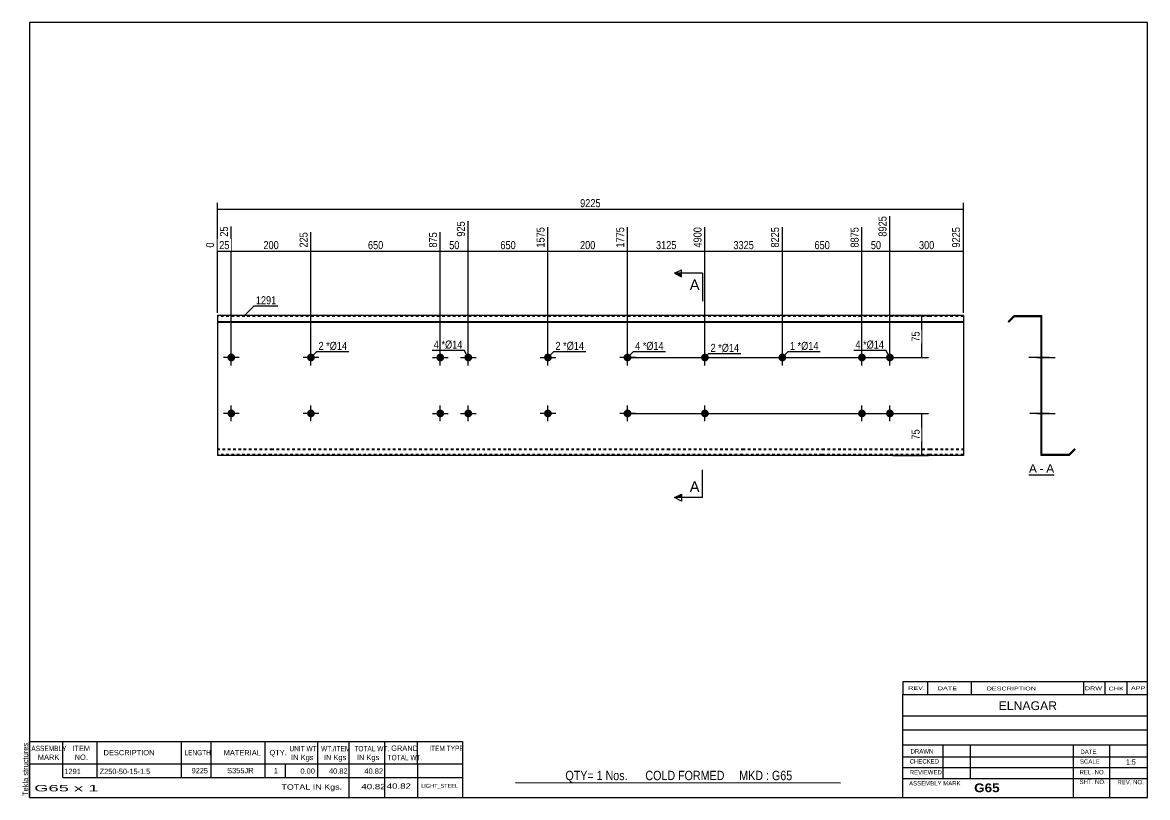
# Model space of a CAD drawing. Header units: millimetres. Extents: x -70 to 333, y -147 to 130.
import ezdxf

# ---------------------------------------------------------------- set-up
doc = ezdxf.new("R2010")
doc.units = ezdxf.units.MM
doc.linetypes.add('DXK_LINE_DOT1', pattern=[1.8814, 0.9407, -0.9407])
doc.styles.add('Arial', font='ARIAL.TTF', dxfattribs={"height": 0.2})
doc.styles.add('Arial Bold', font='ARIALBD.TTF', dxfattribs={"height": 0.2})
doc.styles.add('Arial Narrow', font='ARIALN.TTF', dxfattribs={"height": 0.2})

# ---------------------------------------------------------------- blocks, each defined once
blk = doc.blocks.new('Unknown-627006575-1680')
at = {"color": 5, "linetype": 'Continuous'}
for p, q in [((332.8, 129.75), (-67.2, 129.75)), ((-67.2, 129.75), (-67.2, -147.25)), ((332.8, -147.25), (332.8, 129.75)), ((-67.2, -147.25), (332.8, -147.25))]:
    blk.add_line(p, q, dxfattribs=at)
at = {"color": 174, "linetype": 'Continuous', "style": 'Arial'}
blk.add_text('Tekla structures', height=1.9102, rotation=90, dxfattribs=at).set_placement((-67.7, -146.75))
blk = doc.blocks.new('Unknown-627006575-12 - 1234')
at = {"color": 7, "linetype": 'Continuous'}
blk.add_line((290.38, -31.95), (299.41, -31.95), dxfattribs=at)
at = {"color": 0, "linetype": 'Continuous'}
blk.add_wipeout([(293.23, -31.2), (293.23, -28), (290.38, -28), (290.38, -31.2)], dxfattribs=at)
blk.add_wipeout([(295.61, -31.2), (295.61, -28), (294.19, -28), (294.19, -31.2)], dxfattribs=at)
at = {"color": 96, "linetype": 'Continuous', "style": 'Arial'}
blk.add_text('A', height=3.06, dxfattribs=at).set_placement((290.38, -31.2))
at = {"color": 0, "linetype": 'Continuous'}
blk.add_wipeout([(299.41, -31.2), (299.41, -28), (296.57, -28), (296.57, -31.2)], dxfattribs=at)
at = {"color": 96, "linetype": 'Continuous', "style": 'Arial'}
for s, p in [('A', (296.57, -31.2)), ('-', (294.19, -31.2))]:
    blk.add_text(s, height=3.06, dxfattribs=at).set_placement(p)
blk = doc.blocks.new('Bolt-627006575-1223 - 1203')
at = {"linetype": 'Continuous'}
for points in [[(3.6, 10, -1), (6.4, 10, -1)], [(145.36, 10, -1), (148.16, 10, -1)]]:
    blk.add_hatch(color=3, dxfattribs=at).paths.add_polyline_path(points)
at = {"color": 3, "linetype": 'Continuous'}
for p, q in [((5, 7.2), (5, 12.8)), ((146.76, 7.2), (146.76, 12.8)), ((7.8, 10), (2.2, 10)), ((149.56, 10), (143.96, 10))]:
    blk.add_line(p, q, dxfattribs=at)
blk = doc.blocks.new('Part-627006575-1218 - 1203')
at = {"color": 2, "linetype": 'Continuous'}
for p, q in [((0, 25), (0, -25)), ((19.19, 25), (0, 25)), ((47.68, 25), (19.29, 25)), ((103.98, 25), (47.78, 25)), ((132.46, 25), (104.08, 25)), ((160.95, 25), (132.56, 25)), ((187.85, 25), (161.05, 25)), ((216.34, 25), (187.95, 25)), ((254.83, 25), (216.44, 25)), ((266.93, 25), (254.93, 25)), ((266.93, 25), (266.93, -25)), ((0, 22.88), (19.19, 22.88)), ((0, 22.67), (19.19, 22.67)), ((19.29, 22.88), (47.68, 22.88)), ((19.29, 22.67), (47.68, 22.67)), ((47.78, 22.88), (103.98, 22.88)), ((47.78, 22.67), (103.98, 22.67)), ((104.08, 22.88), (132.46, 22.88)), ((104.08, 22.67), (132.46, 22.67)), ((132.56, 22.88), (160.95, 22.88)), ((132.56, 22.67), (160.95, 22.67)), ((161.05, 22.88), (187.85, 22.88)), ((161.05, 22.67), (187.85, 22.67)), ((187.95, 22.88), (216.34, 22.88)), ((187.95, 22.67), (216.34, 22.67)), ((216.44, 22.88), (254.83, 22.88)), ((216.44, 22.67), (254.83, 22.67)), ((254.93, 22.88), (266.93, 22.88)), ((254.93, 22.67), (266.93, 22.67)), ((19.19, -25), (0, -25)), ((47.68, -25), (19.29, -25)), ((103.98, -25), (47.78, -25)), ((132.46, -25), (104.08, -25)), ((160.95, -25), (132.56, -25)), ((187.85, -25), (161.05, -25)), ((216.34, -25), (187.95, -25)), ((254.83, -25), (216.44, -25)), ((266.93, -25), (254.93, -25))]:
    blk.add_line(p, q, dxfattribs=at)
at = {"color": 7, "linetype": 'DXK_LINE_DOT1'}
for p, q in [((19.19, 24.7), (0, 24.7)), ((47.68, 24.7), (19.29, 24.7)), ((103.98, 24.7), (47.78, 24.7)), ((132.46, 24.7), (104.08, 24.7)), ((160.95, 24.7), (132.56, 24.7)), ((187.85, 24.7), (161.05, 24.7)), ((216.34, 24.7), (187.95, 24.7)), ((254.83, 24.7), (216.44, 24.7)), ((266.93, 24.7), (254.93, 24.7)), ((0, -22.67), (19.19, -22.67)), ((0, -22.88), (19.19, -22.88)), ((19.29, -22.67), (47.68, -22.67)), ((19.29, -22.88), (47.68, -22.88)), ((47.78, -22.67), (103.98, -22.67)), ((47.78, -22.88), (103.98, -22.88)), ((104.08, -22.67), (132.46, -22.67)), ((104.08, -22.88), (132.46, -22.88)), ((132.56, -22.67), (160.95, -22.67)), ((132.56, -22.88), (160.95, -22.88)), ((161.05, -22.67), (187.85, -22.67)), ((161.05, -22.88), (187.85, -22.88)), ((187.95, -22.67), (216.34, -22.67)), ((187.95, -22.88), (216.34, -22.88)), ((216.44, -22.67), (254.83, -22.67)), ((216.44, -22.88), (254.83, -22.88)), ((254.93, -22.67), (266.93, -22.67)), ((254.93, -22.88), (266.93, -22.88)), ((19.19, -24.7), (0, -24.7)), ((47.68, -24.7), (19.29, -24.7)), ((103.98, -24.7), (47.78, -24.7)), ((132.46, -24.7), (104.08, -24.7)), ((160.95, -24.7), (132.56, -24.7)), ((187.85, -24.7), (161.05, -24.7)), ((216.34, -24.7), (187.95, -24.7)), ((254.83, -24.7), (216.44, -24.7)), ((266.93, -24.7), (254.93, -24.7))]:
    blk.add_line(p, q, dxfattribs=at)
blk = doc.blocks.new('Bolt-627006575-1219 - 1203')
at = {"linetype": 'Continuous'}
for points in [[(78.38, 10, -1), (81.18, 10, -1)], [(88.38, 10, -1), (91.18, 10, -1)], [(78.38, -10, -1), (81.18, -10, -1)], [(88.38, -10, -1), (91.18, -10, -1)]]:
    blk.add_hatch(color=3, dxfattribs=at).paths.add_polyline_path(points)
at = {"color": 3, "linetype": 'Continuous'}
for p, q in [((79.78, 7.2), (79.78, 12.8)), ((89.78, 7.2), (89.78, 12.8)), ((76.98, 10), (82.58, 10)), ((86.98, 10), (92.58, 10)), ((79.78, -12.8), (79.78, -7.2)), ((89.78, -12.8), (89.78, -7.2)), ((76.98, -10), (82.58, -10)), ((86.98, -10), (92.58, -10))]:
    blk.add_line(p, q, dxfattribs=at)
blk = doc.blocks.new('Bolt-627006575-1220 - 1203')
at = {"linetype": 'Continuous'}
blk.add_hatch(color=3, dxfattribs=at).paths.add_polyline_path([(116.87, 10, -1), (119.67, 10, -1)])
at = {"color": 3, "linetype": 'Continuous'}
for p, q in [((118.27, 7.2), (118.27, 12.8)), ((115.47, 10), (121.07, 10))]:
    blk.add_line(p, q, dxfattribs=at)
blk = doc.blocks.new('Bolt-627006575-1221 - 1203')
at = {"linetype": 'Continuous'}
for points in [[(229.23, 10, -1), (232.03, 10, -1)], [(239.23, 10, -1), (242.03, 10, -1)], [(229.23, -10, -1), (232.03, -10, -1)], [(239.23, -10, -1), (242.03, -10, -1)]]:
    blk.add_hatch(color=3, dxfattribs=at).paths.add_polyline_path(points)
at = {"color": 3, "linetype": 'Continuous'}
for p, q in [((230.63, 7.2), (230.63, 12.8)), ((240.63, 7.2), (240.63, 12.8)), ((227.83, 10), (233.43, 10)), ((237.83, 10), (243.43, 10)), ((230.63, -12.8), (230.63, -7.2)), ((240.63, -12.8), (240.63, -7.2)), ((227.83, -10), (233.43, -10)), ((237.83, -10), (243.43, -10))]:
    blk.add_line(p, q, dxfattribs=at)
blk = doc.blocks.new('Bolt-627006575-1222 - 1203')
at = {"linetype": 'Continuous'}
for points in [[(3.6, -10, -1), (6.4, -10, -1)], [(145.36, -10, -1), (148.16, -10, -1)]]:
    blk.add_hatch(color=3, dxfattribs=at).paths.add_polyline_path(points)
at = {"color": 3, "linetype": 'Continuous'}
for p, q in [((5, -12.8), (5, -7.2)), ((146.76, -12.8), (146.76, -7.2)), ((7.8, -10), (2.2, -10)), ((149.56, -10), (143.96, -10))]:
    blk.add_line(p, q, dxfattribs=at)
blk = doc.blocks.new('Bolt-627006575-1224 - 1203')
at = {"linetype": 'Continuous'}
blk.add_hatch(color=3, dxfattribs=at).paths.add_polyline_path([(200.75, 10, -1), (203.55, 10, -1)])
at = {"color": 3, "linetype": 'Continuous'}
for p, q in [((202.15, 7.2), (202.15, 12.8)), ((199.35, 10), (204.95, 10))]:
    blk.add_line(p, q, dxfattribs=at)
blk = doc.blocks.new('Bolt-627006575-1225 - 1203')
at = {"linetype": 'Continuous'}
blk.add_hatch(color=3, dxfattribs=at).paths.add_polyline_path([(116.87, -10, -1), (119.67, -10, -1)])
at = {"color": 3, "linetype": 'Continuous'}
for p, q in [((118.27, -12.8), (118.27, -7.2)), ((121.07, -10), (115.47, -10))]:
    blk.add_line(p, q, dxfattribs=at)
blk = doc.blocks.new('Bolt-627006575-1226 - 1203')
at = {"linetype": 'Continuous'}
blk.add_hatch(color=3, dxfattribs=at).paths.add_polyline_path([(32.09, -10, -1), (34.89, -10, -1)])
at = {"color": 3, "linetype": 'Continuous'}
for p, q in [((33.49, -12.8), (33.49, -7.2)), ((36.29, -10), (30.69, -10))]:
    blk.add_line(p, q, dxfattribs=at)
blk = doc.blocks.new('Bolt-627006575-1227 - 1203')
at = {"linetype": 'Continuous'}
for points in [[(173.05, 10, -1), (175.85, 10, -1)], [(173.05, -10, -1), (175.85, -10, -1)]]:
    blk.add_hatch(color=3, dxfattribs=at).paths.add_polyline_path(points)
at = {"color": 3, "linetype": 'Continuous'}
for p, q in [((174.45, 7.2), (174.45, 12.8)), ((171.65, 10), (177.25, 10)), ((174.45, -12.8), (174.45, -7.2)), ((171.65, -10), (177.25, -10))]:
    blk.add_line(p, q, dxfattribs=at)
blk = doc.blocks.new('Bolt-627006575-1228 - 1203')
at = {"linetype": 'Continuous'}
blk.add_hatch(color=3, dxfattribs=at).paths.add_polyline_path([(32.09, 10, -1), (34.89, 10, -1)])
at = {"color": 3, "linetype": 'Continuous'}
for p, q in [((33.49, 7.2), (33.49, 12.8)), ((36.29, 10), (30.69, 10))]:
    blk.add_line(p, q, dxfattribs=at)
blk = doc.blocks.new('Bolt-627006575-1240 - 1234')
at = {"linetype": 'Continuous'}
blk.add_hatch(color=3, dxfattribs=at).paths.add_polyline_path([(294.75, -8.6), (294.75, -11.4), (295.05, -11.4), (295.05, -8.6)])
blk.add_hatch(color=3, dxfattribs=at).paths.add_polyline_path([(294.75, -8.6), (294.75, -11.4), (295.05, -11.4), (295.05, -8.6)])
at = {"color": 3, "linetype": 'Continuous'}
for p, q in [((293.15, -10), (299.75, -10)), ((293.15, -10), (299.75, -10)), ((294.75, -8.6), (295.05, -8.6)), ((294.75, -8.6), (295.05, -8.6)), ((294.75, -11.4), (295.05, -11.4)), ((294.75, -11.4), (295.05, -11.4))]:
    blk.add_line(p, q, dxfattribs=at)
blk = doc.blocks.new('Part-627006575-1236 - 1234')
at = {"color": 2, "linetype": 'Continuous'}
for p, q in [((285.05, 25), (282.93, 22.88)), ((283.14, 22.67), (285.17, 24.7)), ((285.05, 25), (295.05, 25)), ((285.17, 24.7), (294.75, 24.7)), ((294.75, -25), (294.75, 24.7)), ((295.05, -24.7), (295.05, 25)), ((282.93, 22.88), (283.14, 22.67)), ((304.62, -24.7), (306.66, -22.67)), ((304.75, -25), (306.87, -22.88)), ((306.87, -22.88), (306.66, -22.67)), ((304.75, -25), (294.75, -25)), ((304.62, -24.7), (295.05, -24.7))]:
    blk.add_line(p, q, dxfattribs=at)
blk = doc.blocks.new('Bolt-627006575-1237 - 1234')
at = {"linetype": 'Continuous'}
for points in [[(294.75, 11.4), (294.75, 8.6), (295.05, 8.6), (295.05, 11.4)], [(294.75, 11.4), (294.75, 8.6), (295.05, 8.6), (295.05, 11.4)], [(294.75, -8.6), (294.75, -11.4), (295.05, -11.4), (295.05, -8.6)], [(294.75, -8.6), (294.75, -11.4), (295.05, -11.4), (295.05, -8.6)]]:
    blk.add_hatch(color=3, dxfattribs=at).paths.add_polyline_path(points)
at = {"color": 3, "linetype": 'Continuous'}
for p, q in [((297.65, 10), (291.05, 10)), ((297.65, 10), (291.05, 10)), ((295.05, 11.4), (294.75, 11.4)), ((295.05, 11.4), (294.75, 11.4)), ((295.05, 8.6), (294.75, 8.6)), ((295.05, 8.6), (294.75, 8.6)), ((297.65, -10), (291.05, -10)), ((297.65, -10), (291.05, -10)), ((295.05, -8.6), (294.75, -8.6)), ((295.05, -8.6), (294.75, -8.6)), ((295.05, -11.4), (294.75, -11.4)), ((295.05, -11.4), (294.75, -11.4))]:
    blk.add_line(p, q, dxfattribs=at)
blk = doc.blocks.new('Bolt-627006575-1238 - 1234')
at = {"linetype": 'Continuous'}
blk.add_hatch(color=3, dxfattribs=at).paths.add_polyline_path([(294.75, 11.4), (294.75, 8.6), (295.05, 8.6), (295.05, 11.4)])
at = {"color": 3, "linetype": 'Continuous'}
for p, q in [((296.95, 10), (290.35, 10)), ((295.05, 11.4), (294.75, 11.4)), ((295.05, 8.6), (294.75, 8.6))]:
    blk.add_line(p, q, dxfattribs=at)
blk = doc.blocks.new('Bolt-627006575-1239 - 1234')
at = {"linetype": 'Continuous'}
for points in [[(294.75, 11.4), (294.75, 8.6), (295.05, 8.6), (295.05, 11.4)], [(294.75, 11.4), (294.75, 8.6), (295.05, 8.6), (295.05, 11.4)], [(294.75, -8.6), (294.75, -11.4), (295.05, -11.4), (295.05, -8.6)], [(294.75, -8.6), (294.75, -11.4), (295.05, -11.4), (295.05, -8.6)]]:
    blk.add_hatch(color=3, dxfattribs=at).paths.add_polyline_path(points)
at = {"color": 3, "linetype": 'Continuous'}
for p, q in [((297.65, 10), (291.05, 10)), ((297.65, 10), (291.05, 10)), ((295.05, 11.4), (294.75, 11.4)), ((295.05, 11.4), (294.75, 11.4)), ((295.05, 8.6), (294.75, 8.6)), ((295.05, 8.6), (294.75, 8.6)), ((297.65, -10), (291.05, -10)), ((297.65, -10), (291.05, -10)), ((295.05, -8.6), (294.75, -8.6)), ((295.05, -8.6), (294.75, -8.6)), ((295.05, -11.4), (294.75, -11.4)), ((295.05, -11.4), (294.75, -11.4))]:
    blk.add_line(p, q, dxfattribs=at)
blk = doc.blocks.new('Bolt-627006575-1241 - 1234')
at = {"linetype": 'Continuous'}
blk.add_hatch(color=3, dxfattribs=at).paths.add_polyline_path([(294.75, 11.4), (294.75, 8.6), (295.05, 8.6), (295.05, 11.4)])
blk.add_hatch(color=3, dxfattribs=at).paths.add_polyline_path([(294.75, 11.4), (294.75, 8.6), (295.05, 8.6), (295.05, 11.4)])
at = {"color": 3, "linetype": 'Continuous'}
for p, q in [((293.15, 10), (299.75, 10)), ((293.15, 10), (299.75, 10)), ((294.75, 11.4), (295.05, 11.4)), ((294.75, 11.4), (295.05, 11.4)), ((294.75, 8.6), (295.05, 8.6)), ((294.75, 8.6), (295.05, 8.6))]:
    blk.add_line(p, q, dxfattribs=at)
blk = doc.blocks.new('Bolt-627006575-1242 - 1234')
at = {"linetype": 'Continuous'}
blk.add_hatch(color=3, dxfattribs=at).paths.add_polyline_path([(294.75, 11.4), (294.75, 8.6), (295.05, 8.6), (295.05, 11.4)])
at = {"color": 3, "linetype": 'Continuous'}
for p, q in [((296.95, 10), (290.35, 10)), ((295.05, 11.4), (294.75, 11.4)), ((295.05, 8.6), (294.75, 8.6))]:
    blk.add_line(p, q, dxfattribs=at)
blk = doc.blocks.new('Bolt-627006575-1243 - 1234')
at = {"linetype": 'Continuous'}
blk.add_hatch(color=3, dxfattribs=at).paths.add_polyline_path([(294.75, -8.6), (294.75, -11.4), (295.05, -11.4), (295.05, -8.6)])
at = {"color": 3, "linetype": 'Continuous'}
for p, q in [((293.15, -10), (299.75, -10)), ((294.75, -8.6), (295.05, -8.6)), ((294.75, -11.4), (295.05, -11.4))]:
    blk.add_line(p, q, dxfattribs=at)
blk = doc.blocks.new('Bolt-627006575-1244 - 1234')
at = {"linetype": 'Continuous'}
blk.add_hatch(color=3, dxfattribs=at).paths.add_polyline_path([(294.75, -8.6), (294.75, -11.4), (295.05, -11.4), (295.05, -8.6)])
at = {"color": 3, "linetype": 'Continuous'}
for p, q in [((293.15, -10), (299.75, -10)), ((294.75, -8.6), (295.05, -8.6)), ((294.75, -11.4), (295.05, -11.4))]:
    blk.add_line(p, q, dxfattribs=at)
blk = doc.blocks.new('Bolt-627006575-1245 - 1234')
at = {"linetype": 'Continuous'}
for points in [[(294.75, 11.4), (294.75, 8.6), (295.05, 8.6), (295.05, 11.4)], [(294.75, -8.6), (294.75, -11.4), (295.05, -11.4), (295.05, -8.6)]]:
    blk.add_hatch(color=3, dxfattribs=at).paths.add_polyline_path(points)
at = {"color": 3, "linetype": 'Continuous'}
for p, q in [((295.05, 10), (290.75, 10)), ((295.05, 11.4), (294.75, 11.4)), ((295.05, 8.6), (294.75, 8.6)), ((295.05, -10), (290.75, -10)), ((295.05, -8.6), (294.75, -8.6)), ((295.05, -11.4), (294.75, -11.4))]:
    blk.add_line(p, q, dxfattribs=at)
blk = doc.blocks.new('Bolt-627006575-1246 - 1234')
at = {"linetype": 'Continuous'}
blk.add_hatch(color=3, dxfattribs=at).paths.add_polyline_path([(294.75, 11.4), (294.75, 8.6), (295.05, 8.6), (295.05, 11.4)])
at = {"color": 3, "linetype": 'Continuous'}
for p, q in [((293.15, 10), (299.75, 10)), ((294.75, 11.4), (295.05, 11.4)), ((294.75, 8.6), (295.05, 8.6))]:
    blk.add_line(p, q, dxfattribs=at)
blk = doc.blocks.new('StraightDimension-627006575-1329 - 1203')
at = {"linetype": 'Continuous'}
for points in [[(1.5, 62.75), (0, 63), (1.5, 63.25)], [(265.43, 63.25), (266.93, 63), (265.43, 62.75)]]:
    blk.add_hatch(color=7, dxfattribs=at).paths.add_polyline_path(points)
at = {"color": 7, "linetype": 'Continuous'}
for p, q in [((0, 26), (0, 65.25)), ((266.93, 26), (266.93, 65.25)), ((0, 63), (266.93, 63))]:
    blk.add_line(p, q, dxfattribs=at)
at = {"color": 0}
blk.add_wipeout([(137.72, 63.15), (137.72, 67.35), (129.21, 67.35), (129.21, 63.15)], dxfattribs=at)
at = {"color": 3, "style": 'Arial Narrow'}
blk.add_text('9225', height=2.863, dxfattribs=at).set_placement((129.81, 63.75))
blk = doc.blocks.new('StraightDimension-627006575-1267 - 1203')
at = {"linetype": 'Continuous'}
blk.add_hatch(color=7, dxfattribs=at).paths.add_polyline_path([(88.28, 48.25), (89.78, 48), (88.28, 47.75)])
at = {"color": 7, "linetype": 'Continuous'}
for p, q in [((89.78, 11), (89.78, 58.68)), ((79.78, 11), (79.78, 54.78)), ((79.78, 48), (89.78, 48))]:
    blk.add_line(p, q, dxfattribs=at)
at = {"color": 0}
blk.add_wipeout([(87.21, 48.15), (87.21, 52.35), (82.35, 52.35), (82.35, 48.15)], dxfattribs=at)
at = {"color": 0, "linetype": 'Continuous'}
blk.add_wipeout([(89.18, 59.28), (84.98, 59.28), (84.98, 52.6), (89.18, 52.6)], dxfattribs=at)
at = {"color": 3, "linetype": 'Continuous', "style": 'Arial Narrow'}
blk.add_text('925', height=2.863, rotation=90.0002, dxfattribs=at).set_placement((88.58, 53.2))
at = {"color": 3, "style": 'Arial Narrow'}
blk.add_text('50', height=2.863, dxfattribs=at).set_placement((82.95, 48.75))
blk = doc.blocks.new('StraightDimension-627006575-1264 - 1203')
at = {"linetype": 'Continuous'}
blk.add_hatch(color=7, dxfattribs=at).paths.add_polyline_path([(172.95, 48.25), (174.45, 48), (172.95, 47.75)])
at = {"color": 7, "linetype": 'Continuous'}
for p, q in [((146.76, 11), (146.76, 56.61)), ((174.45, 11), (174.45, 56.61)), ((146.76, 48), (174.45, 48))]:
    blk.add_line(p, q, dxfattribs=at)
at = {"color": 0, "linetype": 'Continuous'}
blk.add_wipeout([(173.85, 57.21), (169.65, 57.21), (169.65, 48.7), (173.85, 48.7)], dxfattribs=at)
at = {"color": 0}
blk.add_wipeout([(164.86, 48.15), (164.86, 52.35), (156.35, 52.35), (156.35, 48.15)], dxfattribs=at)
at = {"color": 3, "linetype": 'Continuous', "style": 'Arial Narrow'}
blk.add_text('4900', height=2.863, rotation=90.0002, dxfattribs=at).set_placement((173.25, 49.3))
at = {"color": 3, "style": 'Arial Narrow'}
blk.add_text('3125', height=2.863, dxfattribs=at).set_placement((156.95, 48.75))
blk = doc.blocks.new('StraightDimension-627006575-1260 - 1203')
at = {"linetype": 'Continuous'}
blk.add_hatch(color=7, dxfattribs=at).paths.add_polyline_path([(265.43, 48.25), (266.93, 48), (265.43, 47.75)])
at = {"color": 7, "linetype": 'Continuous'}
for p, q in [((240.63, 11), (240.63, 60.51)), ((266.93, 26), (266.93, 56.61)), ((240.63, 48), (266.93, 48))]:
    blk.add_line(p, q, dxfattribs=at)
at = {"color": 0, "linetype": 'Continuous'}
blk.add_wipeout([(266.33, 57.21), (262.13, 57.21), (262.13, 48.7), (266.33, 48.7)], dxfattribs=at)
at = {"color": 0}
blk.add_wipeout([(257.12, 48.15), (257.12, 52.35), (250.44, 52.35), (250.44, 48.15)], dxfattribs=at)
at = {"color": 3, "linetype": 'Continuous', "style": 'Arial Narrow'}
blk.add_text('9225', height=2.863, rotation=90.0002, dxfattribs=at).set_placement((265.73, 49.3))
at = {"color": 3, "style": 'Arial Narrow'}
blk.add_text('300', height=2.863, dxfattribs=at).set_placement((251.04, 48.75))
blk = doc.blocks.new('StraightDimension-627006575-1261 - 1203')
at = {"linetype": 'Continuous'}
blk.add_hatch(color=7, dxfattribs=at).paths.add_polyline_path([(239.13, 48.25), (240.63, 48), (239.13, 47.75)])
at = {"color": 7, "linetype": 'Continuous'}
for p, q in [((240.63, 11), (240.63, 60.51)), ((230.63, 11), (230.63, 56.61)), ((230.63, 48), (240.63, 48))]:
    blk.add_line(p, q, dxfattribs=at)
at = {"color": 0}
blk.add_wipeout([(238.06, 48.15), (238.06, 52.35), (233.21, 52.35), (233.21, 48.15)], dxfattribs=at)
at = {"color": 0, "linetype": 'Continuous'}
blk.add_wipeout([(240.03, 61.11), (235.83, 61.11), (235.83, 52.6), (240.03, 52.6)], dxfattribs=at)
at = {"color": 3, "linetype": 'Continuous', "style": 'Arial Narrow'}
blk.add_text('8925', height=2.863, rotation=90.0002, dxfattribs=at).set_placement((239.43, 53.2))
at = {"color": 3, "style": 'Arial Narrow'}
blk.add_text('50', height=2.863, dxfattribs=at).set_placement((233.81, 48.75))
blk = doc.blocks.new('StraightDimension-627006575-1262 - 1203')
at = {"linetype": 'Continuous'}
blk.add_hatch(color=7, dxfattribs=at).paths.add_polyline_path([(229.13, 48.25), (230.63, 48), (229.13, 47.75)])
at = {"color": 7, "linetype": 'Continuous'}
for p, q in [((202.15, 11), (202.15, 56.61)), ((230.63, 11), (230.63, 56.61)), ((202.15, 48), (230.63, 48))]:
    blk.add_line(p, q, dxfattribs=at)
at = {"color": 0, "linetype": 'Continuous'}
blk.add_wipeout([(230.03, 57.21), (225.83, 57.21), (225.83, 48.7), (230.03, 48.7)], dxfattribs=at)
at = {"color": 0}
blk.add_wipeout([(219.73, 48.15), (219.73, 52.35), (213.05, 52.35), (213.05, 48.15)], dxfattribs=at)
at = {"color": 3, "linetype": 'Continuous', "style": 'Arial Narrow'}
blk.add_text('8875', height=2.863, rotation=90.0002, dxfattribs=at).set_placement((229.43, 49.3))
at = {"color": 3, "style": 'Arial Narrow'}
blk.add_text('650', height=2.863, dxfattribs=at).set_placement((213.65, 48.75))
blk = doc.blocks.new('StraightDimension-627006575-1263 - 1203')
at = {"linetype": 'Continuous'}
blk.add_hatch(color=7, dxfattribs=at).paths.add_polyline_path([(200.65, 48.25), (202.15, 48), (200.65, 47.75)])
at = {"color": 7, "linetype": 'Continuous'}
for p, q in [((174.45, 11), (174.45, 56.61)), ((202.15, 11), (202.15, 56.61)), ((174.45, 48), (202.15, 48))]:
    blk.add_line(p, q, dxfattribs=at)
at = {"color": 0, "linetype": 'Continuous'}
blk.add_wipeout([(201.55, 57.21), (197.35, 57.21), (197.35, 48.7), (201.55, 48.7)], dxfattribs=at)
at = {"color": 0}
blk.add_wipeout([(192.55, 48.15), (192.55, 52.35), (184.04, 52.35), (184.04, 48.15)], dxfattribs=at)
at = {"color": 3, "linetype": 'Continuous', "style": 'Arial Narrow'}
blk.add_text('8225', height=2.863, rotation=90.0002, dxfattribs=at).set_placement((200.95, 49.3))
at = {"color": 3, "style": 'Arial Narrow'}
blk.add_text('3325', height=2.863, dxfattribs=at).set_placement((184.64, 48.75))
blk = doc.blocks.new('StraightDimension-627006575-1322 - 1203')
at = {"linetype": 'Continuous'}
for points in [[(251.75, -11.5), (252, -10), (252.25, -11.5)], [(252.25, -23.5), (252, -25), (251.75, -23.5)]]:
    blk.add_hatch(color=7, dxfattribs=at).paths.add_polyline_path(points)
at = {"color": 7, "linetype": 'Continuous'}
for p, q in [((147.76, -10), (254.4, -10)), ((252, -25), (252, -10)), ((241.63, -25), (254.4, -25))]:
    blk.add_line(p, q, dxfattribs=at)
at = {"color": 0}
blk.add_wipeout([(251.85, -15.07), (247.65, -15.07), (247.65, -19.93), (251.85, -19.93)], dxfattribs=at)
at = {"color": 3, "style": 'Arial Narrow'}
blk.add_text('75', height=2.863, rotation=90.0002, dxfattribs=at).set_placement((251.25, -19.33))
blk = doc.blocks.new('StraightDimension-627006575-1265 - 1203')
at = {"linetype": 'Continuous'}
blk.add_hatch(color=7, dxfattribs=at).paths.add_polyline_path([(145.26, 48.25), (146.76, 48), (145.26, 47.75)])
at = {"color": 7, "linetype": 'Continuous'}
for p, q in [((118.27, 11), (118.27, 56.61)), ((146.76, 11), (146.76, 56.61)), ((118.27, 48), (146.76, 48))]:
    blk.add_line(p, q, dxfattribs=at)
at = {"color": 0, "linetype": 'Continuous'}
blk.add_wipeout([(146.16, 57.21), (141.96, 57.21), (141.96, 48.7), (146.16, 48.7)], dxfattribs=at)
at = {"color": 0}
blk.add_wipeout([(135.86, 48.15), (135.86, 52.35), (129.17, 52.35), (129.17, 48.15)], dxfattribs=at)
at = {"color": 3, "linetype": 'Continuous', "style": 'Arial Narrow'}
blk.add_text('1775', height=2.863, rotation=90.0002, dxfattribs=at).set_placement((145.56, 49.3))
at = {"color": 3, "style": 'Arial Narrow'}
blk.add_text('200', height=2.863, dxfattribs=at).set_placement((129.77, 48.75))
blk = doc.blocks.new('StraightDimension-627006575-1266 - 1203')
at = {"linetype": 'Continuous'}
blk.add_hatch(color=7, dxfattribs=at).paths.add_polyline_path([(116.77, 48.25), (118.27, 48), (116.77, 47.75)])
at = {"color": 7, "linetype": 'Continuous'}
for p, q in [((89.78, 11), (89.78, 58.68)), ((118.27, 11), (118.27, 56.61)), ((89.78, 48), (118.27, 48))]:
    blk.add_line(p, q, dxfattribs=at)
at = {"color": 0, "linetype": 'Continuous'}
blk.add_wipeout([(117.67, 57.21), (113.47, 57.21), (113.47, 48.7), (117.67, 48.7)], dxfattribs=at)
at = {"color": 0}
blk.add_wipeout([(107.37, 48.15), (107.37, 52.35), (100.68, 52.35), (100.68, 48.15)], dxfattribs=at)
at = {"color": 3, "linetype": 'Continuous', "style": 'Arial Narrow'}
blk.add_text('1575', height=2.863, rotation=90.0002, dxfattribs=at).set_placement((117.07, 49.3))
at = {"color": 3, "style": 'Arial Narrow'}
blk.add_text('650', height=2.863, dxfattribs=at).set_placement((101.28, 48.75))
blk = doc.blocks.new('StraightDimension-627006575-1268 - 1203')
at = {"linetype": 'Continuous'}
blk.add_hatch(color=7, dxfattribs=at).paths.add_polyline_path([(78.28, 48.25), (79.78, 48), (78.28, 47.75)])
at = {"color": 7, "linetype": 'Continuous'}
for p, q in [((33.49, 11), (33.49, 54.78)), ((79.78, 11), (79.78, 54.78)), ((33.49, 48), (79.78, 48))]:
    blk.add_line(p, q, dxfattribs=at)
at = {"color": 0}
blk.add_wipeout([(59.98, 48.15), (59.98, 52.35), (53.29, 52.35), (53.29, 48.15)], dxfattribs=at)
at = {"color": 0, "linetype": 'Continuous'}
blk.add_wipeout([(79.18, 55.38), (74.98, 55.38), (74.98, 48.7), (79.18, 48.7)], dxfattribs=at)
at = {"color": 3, "linetype": 'Continuous', "style": 'Arial Narrow'}
blk.add_text('875', height=2.863, rotation=90.0002, dxfattribs=at).set_placement((78.58, 49.3))
at = {"color": 3, "style": 'Arial Narrow'}
blk.add_text('650', height=2.863, dxfattribs=at).set_placement((53.89, 48.75))
blk = doc.blocks.new('StraightDimension-627006575-1269 - 1203')
at = {"linetype": 'Continuous'}
blk.add_hatch(color=7, dxfattribs=at).paths.add_polyline_path([(31.99, 48.25), (33.49, 48), (31.99, 47.75)])
at = {"color": 7, "linetype": 'Continuous'}
for p, q in [((5, 11), (5, 56.86)), ((33.49, 11), (33.49, 54.78)), ((5, 48), (33.49, 48))]:
    blk.add_line(p, q, dxfattribs=at)
at = {"color": 0}
blk.add_wipeout([(22.59, 48.15), (22.59, 52.35), (15.9, 52.35), (15.9, 48.15)], dxfattribs=at)
at = {"color": 0, "linetype": 'Continuous'}
blk.add_wipeout([(32.89, 55.38), (28.69, 55.38), (28.69, 48.7), (32.89, 48.7)], dxfattribs=at)
at = {"color": 3, "linetype": 'Continuous', "style": 'Arial Narrow'}
blk.add_text('225', height=2.863, rotation=90.0002, dxfattribs=at).set_placement((32.29, 49.3))
at = {"color": 3, "style": 'Arial Narrow'}
blk.add_text('200', height=2.863, dxfattribs=at).set_placement((16.5, 48.75))
blk = doc.blocks.new('StraightDimension-627006575-1270 - 1203')
at = {"linetype": 'Continuous'}
blk.add_hatch(color=7, dxfattribs=at).paths.add_polyline_path([(3.5, 48.25), (5, 48), (3.5, 47.75)])
at = {"color": 7, "linetype": 'Continuous'}
for p, q in [((5, 11), (5, 56.86)), ((0, 26), (0, 51.13)), ((0, 48), (5, 48))]:
    blk.add_line(p, q, dxfattribs=at)
at = {"color": 0}
blk.add_wipeout([(4.93, 48.15), (4.93, 52.35), (0.07, 52.35), (0.07, 48.15)], dxfattribs=at)
at = {"color": 0, "linetype": 'Continuous'}
blk.add_wipeout([(4.4, 57.46), (0.2, 57.46), (0.2, 52.6), (4.4, 52.6)], dxfattribs=at)
blk.add_wipeout([(-0.6, 51.73), (-4.8, 51.73), (-4.8, 48.7), (-0.6, 48.7)], dxfattribs=at)
at = {"color": 3, "linetype": 'Continuous', "style": 'Arial Narrow'}
for s, height, p in [('25', 2.863, (3.8, 53.2)), ('0', 2.86, (-1.2, 49.3))]:
    blk.add_text(s, height=height, rotation=90.0002, dxfattribs=at).set_placement(p)
at = {"color": 3, "style": 'Arial Narrow'}
blk.add_text('25', height=2.863, dxfattribs=at).set_placement((0.67, 48.75))
blk = doc.blocks.new('StraightDimension-627006575-1313 - 1203')
at = {"linetype": 'Continuous'}
for points in [[(251.75, 23.5), (252, 25), (252.25, 23.5)], [(252.25, 11.5), (252, 10), (251.75, 11.5)]]:
    blk.add_hatch(color=7, dxfattribs=at).paths.add_polyline_path(points)
at = {"color": 7, "linetype": 'Continuous'}
for p, q in [((241.63, 25), (254.4, 25)), ((252, 10), (252, 25)), ((147.76, 10), (254.4, 10))]:
    blk.add_line(p, q, dxfattribs=at)
at = {"color": 0}
blk.add_wipeout([(251.85, 19.93), (247.65, 19.93), (247.65, 15.07), (251.85, 15.07)], dxfattribs=at)
at = {"color": 3, "style": 'Arial Narrow'}
blk.add_text('75', height=2.863, rotation=90.0002, dxfattribs=at).set_placement((251.25, 15.67))
blk = doc.blocks.new('CBS_NAME_BLOG-627006575-1712')
at = {"color": 7, "linetype": 'Continuous'}
for p, q in [((245.21, -110.5), (332.73, -110.5)), ((245.21, -147.21), (245.21, -110.5)), ((245.21, -118.04), (332.73, -118.04)), ((245.28, -123.09), (332.8, -123.09)), ((245.21, -128.46), (332.73, -128.46)), ((259.73, -140.57), (259.73, -128.47)), ((269.42, -140.54), (269.42, -128.47)), ((306.33, -147.21), (306.33, -128.48)), ((319.38, -147.21), (319.38, -128.47)), ((245.22, -132.76), (332.8, -132.74)), ((245.21, -136.51), (332.73, -136.51)), ((245.21, -140.55), (332.73, -140.55)), ((245.21, -147.25), (332.8, -147.25))]:
    blk.add_line(p, q, dxfattribs=at)
at = {"color": 3, "linetype": 'Continuous', "style": 'Arial'}
blk.add_text('ELNAGAR', height=3.133, dxfattribs=at).set_placement((279.53, -116.03))
at = {"color": 3, "linetype": 'Continuous'}
for s, height, style, width, p in [('DRAWN', 1.566, 'Arial', 0.9, (248.04, -131.57)), ('DATE', 1.566, 'Arial', 0.9, (308.8, -131.73)), ('CHECKED', 1.566, 'Arial', 0.9, (247.69, -135.14)), ('SCALE', 1.566, 'Arial', 0.9, (308.65, -135.21)), ('1:5', 1.957, 'Arial Narrow', 0.9, (325.1, -135.57)), ('REVIEWED', 1.566, 'Arial', 0.9, (247.73, -139.06)), ('REL. NO.', 1.566, 'Arial', 0.9, (308.51, -139.01)), ('ASSEMBLY MARK', 1.5663, 'Arial', 0.9, (247.51, -142.99)), ('G65', 3.131, 'Arial Bold', 1.1, (270.79, -145.39)), ('SHT. NO.', 1.566, 'Arial', 0.9, (308.51, -142.48)), ('REV. NO.', 1.566, 'Arial', 0.9, (322.03, -142.57))]:
    blk.add_text(s, height=height, dxfattribs=dict(at, style=style, width=width)).set_placement(p)
blk = doc.blocks.new('CBS_BOM-627006575-1710')
at = {"color": 7, "linetype": 'Continuous'}
for p, q in [((-67.23, -135.28), (-67.23, -127.28)), ((-67.23, -127.28), (87.69, -127.28)), ((-55.23, -135.28), (-55.23, -127.28)), ((-43.04, -135.28), (-43.04, -127.28)), ((-12.88, -135.28), (-12.88, -127.28)), ((-2.2, -135.28), (-2.2, -127.28)), ((17.12, -135.28), (17.12, -127.28)), ((35.92, -135.28), (35.92, -127.28)), ((47.13, -135.28), (47.13, -127.28)), ((59.92, -135.28), (59.92, -127.28)), ((71.67, -135.28), (71.67, -127.28)), ((87.69, -127.29), (87.69, -135.27)), ((-67.23, -135.28), (87.69, -135.28)), ((-67.23, -140.08), (-67.23, -135.28)), ((-55.23, -140.08), (-55.23, -135.28)), ((-43.04, -140.08), (-43.04, -135.28)), ((-12.88, -140.08), (-12.88, -135.28)), ((-2.2, -140.08), (-2.2, -135.28)), ((17.12, -140.08), (17.12, -135.28)), ((24.38, -140.08), (24.38, -135.28)), ((35.92, -140.08), (35.92, -135.28)), ((47.13, -140.08), (47.13, -135.28)), ((59.92, -140.08), (59.92, -135.28)), ((71.69, -140.08), (71.69, -135.28)), ((87.69, -135.28), (87.69, -140.08)), ((-67.23, -147.28), (-67.23, -140.1)), ((-55.23, -140.08), (87.69, -140.08)), ((47.13, -147.28), (47.13, -140.1)), ((59.92, -147.28), (59.92, -140.1)), ((71.73, -147.28), (71.73, -140.1)), ((87.69, -140.08), (87.69, -147.28)), ((-67.23, -147.28), (87.69, -147.28))]:
    blk.add_line(p, q, dxfattribs=at)
at = {"color": 3, "linetype": 'Continuous', "style": 'Arial'}
for s, height, width, p in [('ASSEMBLY', 1.91, 0.7, (-66.55, -130.71)), ('ITEM', 1.91, 0.8, (-51.9, -130.71)), ('WT./ITEM', 1.91, 0.7, (37.1, -130.78)), ('GRAND', 1.91, 0.8, (62.19, -130.62)), ('ITEM TYPE', 1.91, 0.7, (75.83, -130.7)), ('MARK', 1.91, 0.8, (-64.23, -133.84)), ('NO.', 1.91, 0.8, (-51.05, -133.84)), ('DESCRIPTION', 1.9102, 0.8, (-40.72, -132.21)), ('LENGTH', 1.91, 0.7, (-11.77, -132.21)), ('MATERIAL', 1.91, 0.8, (2.25, -132.26)), ('QTY.', 1.91, 0.8, (18.64, -132.18)), ('UNIT WT.', 1.91, 0.7, (25.81, -130.78)), ('IN Kgs', 1.91, 0.8, (26.39, -133.92)), ('IN Kgs', 1.91, 0.8, (38.14, -133.92)), ('TOTAL WT.', 1.91, 0.7, (49.04, -130.78)), ('IN Kgs', 1.91, 0.8, (49.93, -133.92)), ('TOTAL WT.', 1.91, 0.7, (60.93, -133.96))]:
    blk.add_text(s, height=height, dxfattribs=dict(at, width=width)).set_placement(p)
at = {"color": 7, "linetype": 'Continuous', "style": 'Arial'}
for s, height, width, p in [('9225', 1.91, 0.85, (-9.16, -138.65)), ('S355JR', 1.91, 0.8, (3.49, -138.62)), ('1291', 1.91, 0.8, (-54.77, -138.93)), ('Z250-50-15-1.5', 1.9102, 0.9, (-42.1, -138.93))]:
    blk.add_text(s, height=height, dxfattribs=dict(at, width=width)).set_placement(p)
for s, p in [('1', (20.21, -138.62)), ('40.82', (39.94, -138.78)), ('0.00', (29.72, -138.81)), ('40.82', (52.61, -138.81))]:
    blk.add_text(s, height=1.91, dxfattribs=at).set_placement(p)
at = {"color": 6, "linetype": 'Continuous', "style": 'Arial'}
for s, height, width, p in [('G65 x 1', 2.292, 2.05, (-65.51, -145.09)), ('TOTAL IN Kgs.', 1.9102, 1.2, (22.93, -144.48)), ('40.82', 1.91, 1.3, (51.52, -144.33)), ('40.82', 1.91, 1.3, (60.59, -144.17))]:
    blk.add_text(s, height=height, dxfattribs=dict(at, width=width)).set_placement(p)
blk.add_text('LIGHT_STEEL', height=1.4135, dxfattribs=at).set_placement((72.94, -143.83))
blk = doc.blocks.new('CBS_CALLOFF-627006575-1711')
at = {"color": 7, "linetype": 'Continuous'}
blk.add_line((106.68, -141.98), (222.91, -142), dxfattribs=at)
at = {"color": 3, "linetype": 'Continuous', "style": 'Arial Narrow'}
blk.add_text('QTY= 1 Nos.      COLD FORMED     MKD : G65', height=3.3405, dxfattribs=at).set_placement((124.54, -141.09))
blk = doc.blocks.new('CBS_REVISION-627006575-1713')
at = {"color": 7, "linetype": 'Continuous'}
for p, q in [((245.29, -105.87), (332.79, -105.87)), ((245.29, -105.87), (245.29, -110.5)), ((254.09, -105.87), (254.09, -110.5)), ((269.68, -105.87), (269.68, -110.44)), ((309.94, -105.87), (309.94, -110.5)), ((317.48, -105.87), (317.48, -110.5)), ((325.43, -105.87), (325.43, -110.5)), ((245.29, -110.5), (332.79, -110.5))]:
    blk.add_line(p, q, dxfattribs=at)
at = {"color": 7, "style": 'Arial Narrow', "width": 1.7}
for s, height, p in [('REV.', 1.326, (247.15, -108.82)), ('DATE', 1.326, (257.78, -108.94)), ('DESCRIPTION', 1.3257, (275.26, -108.99)), ('DRW', 1.326, (310.37, -108.93)), ('CHK', 1.326, (318.86, -109.02)), ('APP', 1.326, (326.86, -108.87))]:
    blk.add_text(s, height=height, dxfattribs=at).set_placement(p)
blk = doc.blocks.new('MarkSet-627006575-1353 - 1203')
at = {"color": 0}
blk.add_wipeout([(38.04, 12.72), (38.04, 15.72), (36.21, 15.72), (36.21, 12.72)], dxfattribs=at)
blk.add_wipeout([(38.04, 12.72), (38.04, 15.72), (36.21, 15.72), (36.21, 12.72)], dxfattribs=at)
at = {"color": 7, "linetype": 'Continuous'}
blk.add_line((33.49, 10), (35.61, 12.12), dxfattribs=at)
at = {"color": 0}
blk.add_wipeout([(40.21, 12.72), (40.21, 15.72), (38.94, 15.72), (38.94, 12.72)], dxfattribs=at)
blk.add_wipeout([(40.21, 12.72), (40.21, 15.72), (38.94, 15.72), (38.94, 12.72)], dxfattribs=at)
at = {"color": 3, "style": 'Arial Narrow'}
blk.add_text('2', height=2.86, dxfattribs=at).set_placement((36.21, 12.72))
at = {"color": 0}
blk.add_wipeout([(46.43, 12.72), (46.43, 15.72), (40.21, 15.72), (40.21, 12.72)], dxfattribs=at)
blk.add_wipeout([(46.43, 12.72), (46.43, 15.72), (40.21, 15.72), (40.21, 12.72)], dxfattribs=at)
at = {"color": 7, "linetype": 'Continuous'}
blk.add_line((35.61, 12.12), (47.03, 12.12), dxfattribs=at)
at = {"color": 3, "style": 'Arial Narrow'}
for s, height, p in [('*', 2.86, (38.94, 12.72)), ('Ø14', 2.863, (40.21, 12.72))]:
    blk.add_text(s, height=height, dxfattribs=at).set_placement(p)
blk = doc.blocks.new('MarkSet-627006575-1348 - 1203')
at = {"color": 0}
blk.add_wipeout([(151.31, 12.72), (151.31, 15.72), (149.48, 15.72), (149.48, 12.72)], dxfattribs=at)
blk.add_wipeout([(151.31, 12.72), (151.31, 15.72), (149.48, 15.72), (149.48, 12.72)], dxfattribs=at)
at = {"color": 7, "linetype": 'Continuous'}
blk.add_line((146.76, 10), (148.88, 12.12), dxfattribs=at)
at = {"color": 0}
blk.add_wipeout([(153.48, 12.72), (153.48, 15.72), (152.21, 15.72), (152.21, 12.72)], dxfattribs=at)
blk.add_wipeout([(153.48, 12.72), (153.48, 15.72), (152.21, 15.72), (152.21, 12.72)], dxfattribs=at)
at = {"color": 3, "style": 'Arial Narrow'}
blk.add_text('4', height=2.86, dxfattribs=at).set_placement((149.48, 12.72))
at = {"color": 0}
blk.add_wipeout([(159.7, 12.72), (159.7, 15.72), (153.48, 15.72), (153.48, 12.72)], dxfattribs=at)
blk.add_wipeout([(159.7, 12.72), (159.7, 15.72), (153.48, 15.72), (153.48, 12.72)], dxfattribs=at)
at = {"color": 7, "linetype": 'Continuous'}
blk.add_line((148.88, 12.12), (160.3, 12.12), dxfattribs=at)
at = {"color": 3, "style": 'Arial Narrow'}
for s, height, p in [('*', 2.86, (152.21, 12.72)), ('Ø14', 2.863, (153.48, 12.72))]:
    blk.add_text(s, height=height, dxfattribs=at).set_placement(p)
blk = doc.blocks.new('Mark-627006575-1357 - 1203')
at = {"color": 0}
blk.add_wipeout([(230.14, 13.2), (230.14, 16.2), (228.31, 16.2), (228.31, 13.2)], dxfattribs=at)
blk.add_wipeout([(230.14, 13.2), (230.14, 16.2), (228.31, 16.2), (228.31, 13.2)], dxfattribs=at)
blk.add_wipeout([(232.32, 13.2), (232.32, 16.2), (231.04, 16.2), (231.04, 13.2)], dxfattribs=at)
blk.add_wipeout([(232.32, 13.2), (232.32, 16.2), (231.04, 16.2), (231.04, 13.2)], dxfattribs=at)
at = {"color": 3, "style": 'Arial Narrow'}
blk.add_text('4', height=2.86, dxfattribs=at).set_placement((228.31, 13.2))
at = {"color": 0}
blk.add_wipeout([(238.53, 13.2), (238.53, 16.2), (232.32, 16.2), (232.32, 13.2)], dxfattribs=at)
blk.add_wipeout([(238.53, 13.2), (238.53, 16.2), (232.32, 16.2), (232.32, 13.2)], dxfattribs=at)
at = {"color": 7, "linetype": 'Continuous'}
for p in [(227.71, 12.6), (240.63, 10)]:
    blk.add_line(p, (239.13, 12.6), dxfattribs=at)
at = {"color": 3, "style": 'Arial Narrow'}
for s, height, p in [('Ø14', 2.863, (232.32, 13.2)), ('*', 2.86, (231.04, 13.2))]:
    blk.add_text(s, height=height, dxfattribs=at).set_placement(p)
blk = doc.blocks.new('Mark-627006575-1356 - 1203')
at = {"color": 0}
blk.add_wipeout([(79.29, 13.2), (79.29, 16.2), (77.46, 16.2), (77.46, 13.2)], dxfattribs=at)
blk.add_wipeout([(79.29, 13.2), (79.29, 16.2), (77.46, 16.2), (77.46, 13.2)], dxfattribs=at)
blk.add_wipeout([(81.47, 13.2), (81.47, 16.2), (80.19, 16.2), (80.19, 13.2)], dxfattribs=at)
blk.add_wipeout([(81.47, 13.2), (81.47, 16.2), (80.19, 16.2), (80.19, 13.2)], dxfattribs=at)
at = {"color": 3, "style": 'Arial Narrow'}
blk.add_text('4', height=2.86, dxfattribs=at).set_placement((77.46, 13.2))
at = {"color": 0}
blk.add_wipeout([(87.68, 13.2), (87.68, 16.2), (81.47, 16.2), (81.47, 13.2)], dxfattribs=at)
blk.add_wipeout([(87.68, 13.2), (87.68, 16.2), (81.47, 16.2), (81.47, 13.2)], dxfattribs=at)
at = {"color": 7, "linetype": 'Continuous'}
for p in [(76.86, 12.6), (89.78, 10)]:
    blk.add_line(p, (88.28, 12.6), dxfattribs=at)
at = {"color": 3, "style": 'Arial Narrow'}
for s, height, p in [('Ø14', 2.863, (81.47, 13.2)), ('*', 2.86, (80.19, 13.2))]:
    blk.add_text(s, height=height, dxfattribs=at).set_placement(p)
blk = doc.blocks.new('SectionMark-627006575-1258 - 1203')
at = {"linetype": 'Continuous'}
for points in [[(166.04, 40.1), (166.04, 38.85), (163.54, 40.1)], [(166.04, -38.85), (166.04, -40.1), (163.54, -40.1)]]:
    blk.add_hatch(color=30, dxfattribs=at).paths.add_polyline_path(points)
at = {"color": 30, "linetype": 'Continuous'}
for p, q in [((163.54, 40.1), (166.04, 41.35)), ((166.04, 38.85), (166.04, 41.35)), ((163.54, 40.1), (166.04, 38.85)), ((163.54, -40.1), (166.04, -38.85)), ((166.04, -41.35), (163.54, -40.1)), ((166.04, -38.85), (166.04, -41.35))]:
    blk.add_line(p, q, dxfattribs=at)
at = {"color": 0, "linetype": 'Continuous'}
for points in [[(172.54, 34.1), (172.54, 38.1), (168.99, 38.1), (168.99, 34.1)], [(172.54, -38.1), (172.54, -34.1), (168.99, -34.1), (168.99, -38.1)]]:
    blk.add_wipeout(points, dxfattribs=at)
at = {"color": 30, "linetype": 'Continuous'}
for p, q in [((173.54, 40.1), (163.54, 40.1)), ((173.54, 40.1), (173.54, 30.1)), ((173.54, -40.1), (173.54, -30.1)), ((173.54, -40.1), (163.54, -40.1))]:
    blk.add_line(p, q, dxfattribs=at)
at = {"color": 96, "linetype": 'Continuous', "style": 'Arial'}
for p in [(168.99, 34.1), (168.99, -38.1)]:
    blk.add_text('A', height=3.82, dxfattribs=at).set_placement(p)
blk = doc.blocks.new('Mark-627006575-1332 - 1203')
at = {"color": 0}
blk.add_wipeout([(21.09, 29.04), (21.09, 32.04), (13.78, 32.04), (13.78, 29.04)], dxfattribs=at)
blk.add_wipeout([(21.09, 29.04), (21.09, 32.04), (13.78, 32.04), (13.78, 29.04)], dxfattribs=at)
at = {"color": 7, "linetype": 'Continuous'}
for p, q in [((9.65, 24.9), (13.18, 28.44)), ((13.18, 28.44), (21.69, 28.44))]:
    blk.add_line(p, q, dxfattribs=at)
at = {"color": 3, "style": 'Arial Narrow'}
blk.add_text('1291', height=2.863, dxfattribs=at).set_placement((13.78, 29.04))
blk = doc.blocks.new('MarkSet-627006575-1343 - 1203')
at = {"color": 0}
blk.add_wipeout([(122.82, 12.72), (122.82, 15.72), (120.99, 15.72), (120.99, 12.72)], dxfattribs=at)
blk.add_wipeout([(122.82, 12.72), (122.82, 15.72), (120.99, 15.72), (120.99, 12.72)], dxfattribs=at)
at = {"color": 7, "linetype": 'Continuous'}
blk.add_line((118.27, 10), (120.39, 12.12), dxfattribs=at)
at = {"color": 0}
blk.add_wipeout([(125, 12.72), (125, 15.72), (123.72, 15.72), (123.72, 12.72)], dxfattribs=at)
blk.add_wipeout([(125, 12.72), (125, 15.72), (123.72, 15.72), (123.72, 12.72)], dxfattribs=at)
at = {"color": 3, "style": 'Arial Narrow'}
blk.add_text('2', height=2.86, dxfattribs=at).set_placement((120.99, 12.72))
at = {"color": 0}
blk.add_wipeout([(131.21, 12.72), (131.21, 15.72), (125, 15.72), (125, 12.72)], dxfattribs=at)
blk.add_wipeout([(131.21, 12.72), (131.21, 15.72), (125, 15.72), (125, 12.72)], dxfattribs=at)
at = {"color": 7, "linetype": 'Continuous'}
blk.add_line((120.39, 12.12), (131.81, 12.12), dxfattribs=at)
at = {"color": 3, "style": 'Arial Narrow'}
for s, height, p in [('*', 2.86, (123.72, 12.72)), ('Ø14', 2.863, (125, 12.72))]:
    blk.add_text(s, height=height, dxfattribs=at).set_placement(p)
blk = doc.blocks.new('Mark-627006575-1358 - 1203')
at = {"color": 0}
blk.add_wipeout([(206.69, 12.72), (206.69, 15.72), (204.87, 15.72), (204.87, 12.72)], dxfattribs=at)
blk.add_wipeout([(206.69, 12.72), (206.69, 15.72), (204.87, 15.72), (204.87, 12.72)], dxfattribs=at)
at = {"color": 7, "linetype": 'Continuous'}
blk.add_line((202.15, 10), (204.27, 12.12), dxfattribs=at)
at = {"color": 0}
blk.add_wipeout([(208.87, 12.72), (208.87, 15.72), (207.59, 15.72), (207.59, 12.72)], dxfattribs=at)
blk.add_wipeout([(208.87, 12.72), (208.87, 15.72), (207.59, 15.72), (207.59, 12.72)], dxfattribs=at)
at = {"color": 3, "style": 'Arial Narrow'}
blk.add_text('1', height=2.86, dxfattribs=at).set_placement((204.87, 12.72))
at = {"color": 0}
blk.add_wipeout([(215.09, 12.72), (215.09, 15.72), (208.87, 15.72), (208.87, 12.72)], dxfattribs=at)
blk.add_wipeout([(215.09, 12.72), (215.09, 15.72), (208.87, 15.72), (208.87, 12.72)], dxfattribs=at)
at = {"color": 7, "linetype": 'Continuous'}
blk.add_line((204.27, 12.12), (215.69, 12.12), dxfattribs=at)
at = {"color": 3, "style": 'Arial Narrow'}
for s, height, p in [('*', 2.86, (207.59, 12.72)), ('Ø14', 2.863, (208.87, 12.72))]:
    blk.add_text(s, height=height, dxfattribs=at).set_placement(p)
blk = doc.blocks.new('Mark-627006575-1359 - 1203')
at = {"color": 0}
blk.add_wipeout([(178.29, 12.01), (178.29, 15.01), (176.47, 15.01), (176.47, 12.01)], dxfattribs=at)
blk.add_wipeout([(178.29, 12.01), (178.29, 15.01), (176.47, 15.01), (176.47, 12.01)], dxfattribs=at)
at = {"color": 7, "linetype": 'Continuous'}
blk.add_line((174.45, 10), (175.87, 11.41), dxfattribs=at)
at = {"color": 0}
blk.add_wipeout([(180.47, 12.01), (180.47, 15.01), (179.19, 15.01), (179.19, 12.01)], dxfattribs=at)
blk.add_wipeout([(180.47, 12.01), (180.47, 15.01), (179.19, 15.01), (179.19, 12.01)], dxfattribs=at)
at = {"color": 3, "style": 'Arial Narrow'}
blk.add_text('2', height=2.86, dxfattribs=at).set_placement((176.47, 12.01))
at = {"color": 0}
blk.add_wipeout([(186.68, 12.01), (186.68, 15.01), (180.47, 15.01), (180.47, 12.01)], dxfattribs=at)
blk.add_wipeout([(186.68, 12.01), (186.68, 15.01), (180.47, 15.01), (180.47, 12.01)], dxfattribs=at)
at = {"color": 7, "linetype": 'Continuous'}
blk.add_line((175.87, 11.41), (187.28, 11.41), dxfattribs=at)
at = {"color": 3, "style": 'Arial Narrow'}
for s, height, p in [('*', 2.86, (179.19, 12.01)), ('Ø14', 2.863, (180.47, 12.01))]:
    blk.add_text(s, height=height, dxfattribs=at).set_placement(p)

msp = doc.modelspace()

# ---------------------------------------------------------------- block references
for name in ['Unknown-627006575-1680', 'Part-627006575-1218 - 1203', 'Part-627006575-1236 - 1234', 'Bolt-627006575-1223 - 1203', 'Bolt-627006575-1228 - 1203', 'Bolt-627006575-1219 - 1203', 'Bolt-627006575-1220 - 1203', 'Bolt-627006575-1227 - 1203', 'Bolt-627006575-1224 - 1203', 'Bolt-627006575-1221 - 1203', 'Bolt-627006575-1238 - 1234', 'Bolt-627006575-1242 - 1234', 'Bolt-627006575-1245 - 1234', 'Bolt-627006575-1237 - 1234', 'Bolt-627006575-1239 - 1234', 'Bolt-627006575-1241 - 1234', 'Bolt-627006575-1246 - 1234', 'Bolt-627006575-1222 - 1203', 'Bolt-627006575-1226 - 1203', 'Bolt-627006575-1225 - 1203', 'Bolt-627006575-1240 - 1234', 'Bolt-627006575-1243 - 1234', 'Bolt-627006575-1244 - 1234', 'CBS_REVISION-627006575-1713', 'CBS_NAME_BLOG-627006575-1712', 'CBS_BOM-627006575-1710', 'CBS_CALLOFF-627006575-1711']:
    msp.add_blockref(name, (0, 0))

# ---------------------------------------------------------------- next in the draw order: block references
for name in ['StraightDimension-627006575-1329 - 1203', 'StraightDimension-627006575-1322 - 1203', 'Unknown-627006575-12 - 1234']:
    msp.add_blockref(name, (0, 0))

# ---------------------------------------------------------------- next in the draw order: block references
for name in ['StraightDimension-627006575-1260 - 1203', 'StraightDimension-627006575-1267 - 1203', 'StraightDimension-627006575-1264 - 1203']:
    msp.add_blockref(name, (0, 0))

# ---------------------------------------------------------------- next in the draw order: block references
for name in ['StraightDimension-627006575-1261 - 1203', 'StraightDimension-627006575-1265 - 1203', 'StraightDimension-627006575-1268 - 1203']:
    msp.add_blockref(name, (0, 0))

# ---------------------------------------------------------------- next in the draw order: block references
for name in ['StraightDimension-627006575-1269 - 1203', 'StraightDimension-627006575-1266 - 1203', 'StraightDimension-627006575-1262 - 1203']:
    msp.add_blockref(name, (0, 0))

# ---------------------------------------------------------------- next in the draw order: block references
for name in ['StraightDimension-627006575-1270 - 1203', 'StraightDimension-627006575-1263 - 1203', 'Mark-627006575-1332 - 1203', 'Mark-627006575-1356 - 1203', 'MarkSet-627006575-1353 - 1203', 'MarkSet-627006575-1343 - 1203']:
    msp.add_blockref(name, (0, 0))

# ---------------------------------------------------------------- next in the draw order: block references
msp.add_blockref('StraightDimension-627006575-1313 - 1203', (0, 0))

# ---------------------------------------------------------------- next in the draw order: block references
for name in ['SectionMark-627006575-1258 - 1203', 'Mark-627006575-1357 - 1203', 'MarkSet-627006575-1348 - 1203', 'Mark-627006575-1358 - 1203']:
    msp.add_blockref(name, (0, 0))

# ---------------------------------------------------------------- next in the draw order: block references
msp.add_blockref('Mark-627006575-1359 - 1203', (0, 0))

doc.saveas('drawing.dxf')
